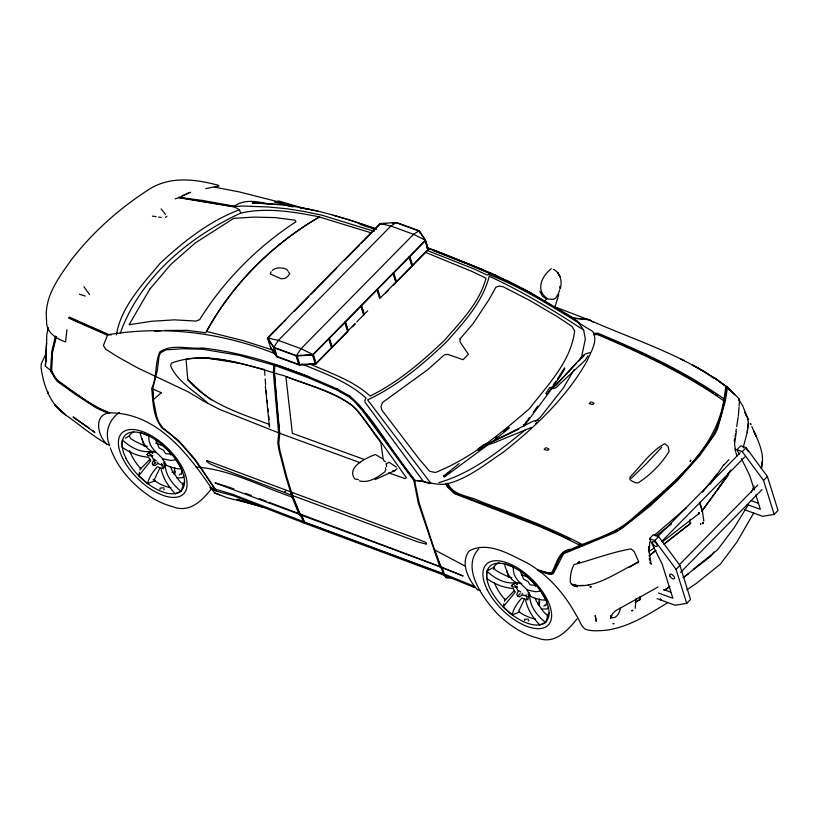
<?xml version="1.0" encoding="UTF-8"?>
<svg xmlns="http://www.w3.org/2000/svg" width="819" height="819" viewBox="0 0 819 819"><rect width="100%" height="100%" fill="white"/><g stroke="black" fill="none" stroke-linecap="round" stroke-linejoin="round"><path stroke-width="1.23" d="M459.111 463.615L444 475.696L444 476.545L450.01 471.99M259.5 505.763L263.083 506.777L227.447 497.839L214.65 492.997C190.09 456.265 157.872 412.223 108.937 412.878L97.553 407.913L87.817 402.016L60.555 383.077L55.088 378.204L51.331 370.864L51.474 359.408L52.16 352.18L55.938 336.507M46.56 343.325L46.744 335.002L48.219 327.661M640.151 596.621L639.854 599.488L635.329 602.108M51.331 370.864L45.393 366.236L46.601 342.813L45.608 357.145M122.338 440.008L122.154 447.184C129.74 452.805 139.107 456.592 148.567 457.217L150.706 460.923L138.667 475.747L147.686 483.65L155.211 480.712L154.361 479.524L159.859 468.007M161.497 463.585L162.336 465.161L162.203 468.161L163.268 468.703L164.957 461.64M486.691 578.224L486.875 571.252M526.033 594.819L526.863 596.396L526.73 599.406L527.805 599.938L529.484 592.874M739.137 406.122L739.373 400.921L738.462 398.955M635.892 598.781L635.206 608.322M611.056 617.127L611.148 615.253M45.393 366.236L46.314 352.252M738.38 415.612L739.045 407.309M159.971 489.352L160.084 488.114L163.892 487.786M524.508 620.587L524.621 619.348L528.419 619.021M610.841 618.089L611.076 615.581M65.633 341.216L66.953 329.699M147.686 483.65C148.782 477.272 153.102 471.519 157.35 466.748L160.933 468.058C162.746 477.794 168.438 486.783 175.327 493.785M337.264 389.086C294.482 369.543 249.519 353.347 202.549 347.983C188.882 349.447 171.683 343.386 159.746 352.047C154.771 363.441 157.197 376.76 151.771 388.257C152.918 401.822 153.051 417.25 162.213 428.183C185.278 443.744 200.778 467.414 215.52 490.458L216.482 490.827L194.738 458.886L178.972 441.011L162.848 427.856L158.978 422.522L156.644 416.339L153.511 400.348L152.713 388.677L157.33 370.301L159.081 356.019L160.647 352.805L165.991 349.856L182.862 348.73L202.651 349.263L238.943 355.292L274.273 365.254L308.456 377.774L336.763 390.008L348.812 396.816L353.634 400.737L362.407 410.585L413.861 480.548L418.243 502.927L439.834 566.82L441.39 568.171L443.591 574.651L445.935 577.559L449.375 577.497M743.13 447.87L747.174 432.575L748.443 422.235L747.419 419.052M116.411 334.869C121.069 306.562 142.567 284.48 160.207 263.247C183.569 241.472 209.306 221.099 239.486 209.756L240.643 213.135C188.585 237.172 139.803 278.091 120.26 333.272M747.174 432.575L748.443 422.235M349.375 395.802C376.156 419.809 391.973 453.716 415.264 480.845L414.998 482.811L419.256 503.306L434.787 550.481L440.806 567.178L442.373 568.529M761.66 467.762L762.192 461.24M735.902 431.47L736.281 429.023M736.67 426.586L738.195 416.83M560.411 288.083C562.356 280.999 560.298 272.707 553.306 269.277M736.301 431.879L734.541 444.195L735.646 450.696M734.223 441.216L734.643 438.779M735.073 436.343L735.503 433.906M724.027 399.007L726.003 386.097L727.037 387.121M174.897 467.782L174.304 470.853L174.785 472.041M539.424 599.017L538.83 602.088L539.322 603.275M138.923 474.611L139.445 472.338M139.957 470.065L140.479 467.803L141.318 468.089L149.928 459.305M535.391 598.208L536.24 600.992L542.27 610.042L545.393 613.83L548.31 614.915L545.628 622.532L539.864 625.02C532.964 618.017 527.282 609.029 525.46 599.293L521.877 597.983C517.639 602.764 513.308 608.507 512.223 614.885L503.204 606.981L503.972 603.572M504.494 601.3L505.006 599.037L505.855 599.334L514.455 590.54M649.723 541.881L649.191 552.078L650.808 562.325L649.129 558.671M493.396 569.307L493.97 566.861A36.374 17.885 44.5 0 1 499.16 562.848M45.639 362.008L46.233 359.705M610.79 618.355L612.438 613.789L615.55 610.8L658.066 586.977M723.832 400.092C715.54 451.464 670.034 485.165 633.537 517.454C616.154 533.978 592.362 539.475 571.13 549.211C558.681 549.887 556.838 563.615 551.893 572.317L548.29 572.89L537.54 569.789L539.782 571.529L549.825 574.406L553.265 573.75L563.544 553.767L615.693 532.289L622.768 527.733L650.419 505.763L677.671 480.292L699.672 455.692L715.048 433.916L717.577 428.716L725.347 401.115L727.528 387.059L729.094 389.793M55.446 336.097L51.72 351.883L50.87 370.69L51.638 371.765L52.467 352.518L56.347 336.609M727.927 473.986L727.2 476.371L701.648 511.404M554.739 307.565L558.742 294.605M761.046 468.386C765.929 453.982 757.268 439.424 751.801 426.443M559.592 290.049L558.486 293.53L555.558 298.27L553.316 299.334L548.28 299.078C534.674 291.195 541.738 275.911 551.31 268.724M174.068 474.355L175.184 470.894M538.605 605.589L539.711 602.129M175.481 493.724L181.091 491.298L183.784 483.671L180.866 482.596L177.743 478.808L171.714 469.758L170.854 466.973M271.069 271.754L270.27 273.925L281.255 278.829L285.022 278.409L288.001 276.187L289.742 273.618L288.257 271.703M638.615 561.568L638.226 562.489C618.406 570.73 593.683 591.216 571.488 584.254L570.28 582.074C570.167 576.187 571.078 569.584 574.129 564.578C593.028 559.479 611.803 552.18 631.009 548.904L634.213 551.596L638.615 561.568L629.32 567.362M751.187 492.28L754.104 486.107M156.275 460.862L154.893 459.715L153.829 460.002L152.221 463.063L153.102 464.977L155.057 465.55L157.842 463.513L162.336 465.161M520.812 592.106L519.43 590.949L518.366 591.236L516.758 594.297L517.639 596.212L519.584 596.785L522.368 594.748L526.863 596.396M753.746 512.94L736.731 542.311L720.28 564.24L696.283 583.435L686.865 589.864M46.468 352.559L41.237 363.943L41.063 367.629C43.591 385.524 49.887 403.941 65.274 414.711C80.067 424.969 93.775 437.141 109.654 445.556M738.257 397.901L726.637 386.66L734.797 394.594L727.61 387.612L714.291 377.938L726.637 386.66C723.546 406.009 720.392 426.853 708.107 442.864C683.804 476.412 652.753 504.422 619.584 528.992M182.33 470.434L181.265 474.324L180.078 473.976L179.279 475.04M183.978 475.634L182.77 477.723L176.843 477.856M546.867 601.668L545.792 605.558L544.615 605.21L543.816 606.285M548.505 606.879L547.307 608.957L541.369 609.09M574.16 369.461L563.544 387.756L540.182 417.465L535.309 421.509M579.78 359.766L581.654 356.541L585.35 339.015L583.64 330.057L577.303 320.976L530.415 293.018L506.255 280.579L476.085 267.178L427.62 248.075M587.837 355.866L585.278 360.165L555.599 387.991L550.614 388.933L546.99 394.41L545.864 393.489L549.672 387.643L554.453 386.742M154.351 459.203L153.399 460.78L155.866 462.95M524.385 599.242L518.898 610.759L519.737 611.947L513.298 614.465M748.105 505.026L734.141 527.815L717.536 549.795L693.324 569.307M544.348 302.016L546.427 298.853M290.571 493.877L291.666 492.229L416.922 538.882L426.075 542.526L426.453 544.195L417.997 541.983L292.629 495.587L290.571 493.877L291.666 492.229L292.629 495.587M717.874 489.127L730.671 470.137M723.986 464.424L710.421 484.111M648.453 546.519L649.283 552.405M529.524 417.373L523.566 425.645L523.802 424.59L524.426 425.092L524.027 426.044L548.208 393.601L560.032 376.607L564.731 368.959L564.567 367.854L557.401 379.146M553.132 385.073L555.978 381.122M701.514 511.578L728.797 474.303M533.261 412.192L537.735 406.122M713.953 552.037L710.902 556.142L683.302 577.487M163.268 468.703L165.366 465.919M716.912 474.017L702.63 492.147M698.525 513.923C698.177 511.148 700.521 513.789 698.525 513.923L662.51 541.738M724.027 464.926L728.89 459.654M152.641 455.825L147.952 455.681L147.031 454.473L148.014 453.368L153.122 451.269M517.178 587.059L512.489 586.916L511.568 585.708L512.551 584.602L517.649 582.504M163.708 489.803L164.414 489.015M528.235 621.037L528.941 620.259M554.514 386.517L583.353 355.446L585.462 353.89L590.233 352.467M478.695 548.986C460.401 568.396 484.316 600.235 498.433 614.803C509.551 625.327 522.645 634.264 537.653 638.032C554.524 644.819 567.372 630.917 576.965 618.929M661.701 447.297L646.14 463.923L631.173 478.419M556.173 384.92L575.972 363.882M578.552 361.138L583.988 355.528M153.102 464.977L155.62 462.346M517.639 596.212L520.147 593.58M119.318 412.51C108.784 419.809 104.443 432.76 109.388 444.84M393.57 285.032L428.388 249.631L425.43 240.162L419.215 230.794L396.55 222.481L380.077 223.546L267.578 337.919L270.536 347.389L276.75 356.756L299.416 365.069L315.888 364.015L348.034 331.337L345.065 321.867M282.596 323.198L268.028 338.012L269.717 343.407M284.101 321.672L285.811 319.932M294.39 311.22L299.529 305.989M300.174 305.333L308.743 296.621M311.312 294.001L315.602 289.65M316.247 288.994L331.675 273.311M332.319 272.655L336.599 268.294M344.318 260.452L347.747 256.971M348.392 256.316L359.531 244.983M361.251 243.243L363.82 240.632M364.465 239.977L379.893 224.293M355.077 323.618L348.218 330.589L345.516 321.959L360.944 306.275L363.646 314.895L356.787 321.867M367.721 310.759L364.291 314.25L361.588 305.62L377.016 289.936L379.719 298.556M352.498 326.791L355.17 324.068M385.534 293.212L388.216 290.479M211.578 488.574C202.344 500.501 189.465 513.339 173.126 506.797C165.602 504.873 158.528 501.648 151.863 497.706C133.528 485.739 117.649 468.734 110.278 447.85M546.007 447.553L544.123 449.467L547.747 450.368L549.006 449.088L547 448.065M591.083 401.74L589.199 403.644L592.823 404.545L594.082 403.265L592.076 402.242M658.486 593.017L672.88 598.29L662.223 564.291L649.487 538.595L653.357 534.674L658.64 536.609L679.924 565.438L690.571 599.436L686.711 603.368L675.051 605.231L657.063 598.638M739.178 454.135L736.967 449.672L740.837 445.741L746.119 447.676L767.393 476.504L778.05 510.503L774.18 514.434L762.53 516.308L744.532 509.715M657.882 536.465L740.274 452.712M649.487 538.595L654.78 540.54L658.64 536.609M736.967 449.672L742.249 451.607L746.119 447.676M661.568 541.574L744.85 456.91M679.811 564.291L757.729 485.083M686.711 603.368L676.054 569.359L679.924 565.438M774.18 514.434L763.533 480.436L767.393 476.504M680.579 572.379L762.069 489.537M654.33 535.329L686.291 507.831M375.01 479.555L394.871 470.638L397.082 468.663M165.458 217.485L166.892 216.226M503.204 606.981L515.233 592.157L513.093 588.451C503.644 587.827 494.277 584.049 486.691 578.419M525.573 429.606C499.395 451.054 471.764 473.177 438.789 482.667M182.115 484.735L183.865 483.333A36.374 17.885 44.5 0 0 184.705 481.572M546.652 615.97L548.402 614.567A36.374 17.885 44.5 0 0 549.232 612.807M147.031 454.473L149.795 452.272M511.568 585.708L514.332 583.507M671.57 523.955L655.732 535.954M495.434 438.421L497.338 436.906M504.002 431.613L508.763 427.825L508.742 427.139L509.019 428.153L495.925 438.974L444.369 477.016L444 475.696M648.965 555.927L655.968 550.45M663.963 544.195L690.96 523.085M649.467 555.395L655.384 550.788M664.26 543.867L689.895 523.884L689.977 519.686M483.947 444.502L477.6 449.273L478.491 450.399L484.541 445.976L493.806 442.905L531.357 427.446M649.477 551.341L654.494 547.645M535.524 423.689L537.254 422.42M272.338 270.403C276.187 266.881 281.941 267.608 286.507 269.175L287.745 270.659M664.936 589.967L670.034 586.506M664.117 590.509L669.399 586.926M683.128 577.61L688.41 574.027M386.414 463.892L388.994 462.203L396.365 467.096M668.048 602.456C648.607 614.311 628.542 627.436 605.456 630.323C598.699 630.753 591.779 631.49 585.247 629.217C580.528 625.818 579.32 619.318 575.962 614.731C564.311 593.54 547.952 574.58 526.658 562.694C509.674 554.422 488.083 540.868 469.297 550.859C459.746 562.868 468.581 580.374 477.682 589.915L480.129 590.325M396.55 222.481L390.888 226.013L278.378 340.397L273.781 347.287L276.75 356.756M617.618 530.313L581.94 545.73L563.4 552.733L559.428 558.589L552.671 572.972L551.382 573.853L539.086 570.792M125.338 438.165L129.341 435.954L130.743 438.667L134.797 441.165L144.431 445.853L147.359 446.375M492.874 567.741L486.875 571.048C494.031 578.091 504.545 584.029 514.834 582.77L515.489 582.043C508.875 578.746 506.255 570.27 504.309 563.533M635.319 602.241L640.366 599.508L640.335 597M300.931 208.517L301.945 207.985C327.303 212.244 351.812 220.69 376.116 228.941M493.14 441.287L533.445 421.027L538.298 420.27M179.228 197.451L202.58 200.44L234.357 206.204L233.558 206.838L178.655 197.655L175.143 198.874M518.857 429.156L492.987 441.451L485.083 444.123M182.176 195.854L188.943 192.782M181.019 196.601L190.643 192.23M178.655 197.655L179.945 197.092M588.206 585.135L589.096 584.807M240.643 213.135C266.4 207.135 294.011 211.886 319.666 216.933C272.143 244.164 231.746 284.48 205.712 332.77L187.101 330.344L164.844 330.456M337.09 388.841L349.416 395.956L359.48 405.364L414.854 480.405C425.655 481.091 436.097 485.79 447.031 483.865C468.263 478.562 485.565 463.984 503.45 452.108C535.841 426.371 566.707 397.205 587.131 360.81C590.683 351.873 598.617 341.001 592.628 331.367C558.957 311.189 525.286 288.411 488.564 274.467L487.09 275.071L474.15 268.97L427.805 250.706M205.743 188.605L218.151 186.169M108.937 412.878C92.854 415.52 98.188 436.578 107.084 444.441M577.508 563.032L579.197 562.714M300.286 208.395L302.754 208.016L278.829 201.024L274.549 202.088L292.926 206.951M591.594 321.376L588.871 319.441L573.607 318.151L589.967 319.881L593.642 322.522M392.731 470.843L394.871 470.638M154.73 331.316L161.046 330.784M594.164 334.285L597.675 334.029C637.469 350.43 676.965 369.246 713.267 392.639M380.784 223.925L385.892 223.597M392.281 223.188L396.109 222.942M521.744 583.63L517.055 582.657M578.808 585.585L583.507 585.38M264.926 375.399L264.486 369.502C238.933 363.411 212.561 355.047 186.026 359.213L187.786 379.647C208.763 404.238 240.489 413.308 269.553 424.539L269.42 426.975L265.376 386.077M451.525 577.835L446.939 577.927L444.574 575.02L442.178 567.393L268.816 502.262M172.44 454.289L165.581 453.613L163.431 450.194L159.081 447.911L155.723 439.639M536.977 585.524L530.108 584.848L527.968 581.429L523.617 579.146L520.26 570.874M111.415 334.817L107.658 334.776L68.837 317.639M309.951 209.398C290.96 205.313 271.57 203.552 252.18 203.01L261.322 203.358L253.01 202.856L259.326 203.511M260.432 203.296L277.702 204.596M196.14 467.045C230.405 469.338 261.179 486.793 293.222 497.42L300.409 514.813L441.001 567.096L462.97 575.921L441.001 567.096L434.623 549.907L465.335 566.185M303.235 208.364L318.192 211.159M576.402 585.513L572.379 584.316M414.854 480.405L423.423 481.47L429.361 483.619M178.788 197.399L233.784 206.552L242.547 206.04L267.997 206.961L287.008 208.773L303.654 211.415L321.754 215.151L374.222 231.316M152.447 216.124L156.142 216.687M158.61 217.055L161.077 217.434M205.149 357.842L238.564 363.012M511.885 577.61L508.968 577.088L499.324 572.409L495.27 569.901L493.867 567.198M214.527 187.131L239.578 191.984L284.633 203.44M358.415 479.647L354.811 478.931C345.874 467.168 366.697 457.667 375.44 454.525L381.992 458.435M413.861 480.548L415.264 480.845M271.673 204.412C259.05 202.16 245.137 197.983 233.784 206.552L239.486 209.756M380.077 223.546L390.888 226.013L413.564 234.326L425.43 240.162L312.919 354.545L296.458 355.6L273.781 347.287L267.578 337.919L278.378 340.397L301.054 348.699L312.919 354.545L315.888 364.015M359.377 480.886C368.683 483.384 377.61 477.282 384.705 471.959L385.821 469.615L385.411 467.71M257.115 505.088L236.804 499.355L262.049 507.115M333.108 215.264L349.273 219.84L376.505 229.044M573.832 585.677L577.436 586.701L573.771 585.82L571.488 584.254M286.998 204.146L290.54 205.19M226.914 486.486L215.08 482.913L301.648 515.131L304.637 522.45L444.42 574.477M152.518 451.423L155.395 452.477M273.239 350.215L243.438 340.694L206.603 331.46C232.75 283.937 272.532 244.349 319.226 216.953L371.376 232.913M276.105 354.084C221.867 332.575 165.131 325.266 107.658 334.776L103.419 345.526L105.671 349.17L117.393 356.674L137.807 368.007L188.319 391.912L203.388 400.972L219.41 409.336L279.607 433.251L360.135 462.684M79.433 294.185L85.207 296.079M359.94 224.324L369.123 227.375M370.27 227.764L373.843 228.992M388.708 472.911L405.159 478.624L406.337 477.682C390.11 454.74 374.007 431.633 356.654 409.531C336.865 391.021 308.415 385.944 284.101 375.726C248.096 365.878 208.2 349.396 171.376 363.145L170.608 365.632C177.078 381.695 195.557 391.574 207.985 403.368M364.199 459.449L292.342 433.292L285.872 376.474C308.149 384.889 331.767 391.533 351.699 404.955C363.237 415.929 370.925 430.2 380.886 442.506L383.22 459.469M397.154 223.075L418.878 231.04M751.023 500.593L758.22 503.235M747.163 504.524L760.349 509.367L755.783 494.789M308.998 376.853L274.631 364.281L274.324 372.604L277.088 408.886M663.554 589.526L670.751 592.168M505.64 564.025L513.206 566.799M140.029 432.391C141.267 438.441 144.431 447.635 150.962 450.808L150.307 451.535C140.018 452.794 129.494 446.846 122.348 439.813M141.103 432.78L148.925 435.647C147.574 446.58 156.624 452.057 162.623 458.732L171.273 460.544L176.208 459.561L181.664 469L176.013 468.56L170.618 467.086L166.38 465.315L165.254 463.339C164.619 474.385 172.748 484.715 181.091 491.298M521.355 574.743L527.252 576.914L534.06 583.302L535.493 586.384M155.641 443.079L162.725 445.679L169.523 452.068L170.956 455.149M214.65 492.997L219.656 494.83M228.091 486.834L233.886 488.974M245.454 493.263L251.238 495.403M304.187 521.918L444.011 573.965L473.832 586.117L474.508 587.551L444.512 575.307L304.77 523.3L233.22 495.69L216.523 491.205L210.729 488.984L209.981 487.53L232.494 494.246L304.187 521.918L304.77 523.3M427.057 247.42L482.708 269.523M443.581 574.641L444.574 575.02M427.119 248.249L430.62 249.59M432.944 250.471L465.55 263.278M554.678 306.767L589.117 320.014M309.541 363.831C330.313 373.106 353.009 380.415 370.127 396.017C398.126 382.36 421.836 361.773 444.307 340.52C460.595 321.672 479.484 302.989 486.015 278.204L472.522 271.683L425.604 252.395M301.873 363.943C324.109 373.331 347.973 381.562 366.073 398.106L364.864 400.215L365.131 402.324L423.423 481.47M433.507 249.795L490.1 272.707M259.428 498.587L266.472 501.341M592.567 321.457C631.869 338.728 673.484 351.986 709.756 375.317M466.646 263.728L490.274 273.689M489.967 272.625L495.618 275.164M680.906 359.05L684.141 360.534M495.515 275.082L530.62 292.762L574.713 318.745M69.318 317.127L108.19 334.285L107.453 335.217L68.909 318.212M495.362 276.013L499.641 278.102M569.86 539.578L541.369 526.504L512.97 514.987L455.057 493.222L447.87 486.322L447.031 483.865M578.644 544.051L581.94 545.73M506.562 280.272L530.825 292.803M65.602 341.973C55.887 338.575 45.741 332.135 46.611 320.434C43.765 296.99 58.743 277.733 71.407 259.705C92.711 232.268 118.786 208.937 147.942 190.1L148.208 189.936C169.359 175.757 195.096 179.085 218.192 185.237L218.949 186.067M515.694 582.698L517.434 583.773M514.731 585.524L517.352 587.141M151.157 451.464L152.907 452.538M149.334 453.746L152.815 455.907M546.969 299.181L542.618 296.447L539.772 291.267M583.64 330.057C553.327 310.186 522.184 291.4 489.219 276.238C482.606 302.385 463.718 322.573 446.212 342.168C422.614 364.639 397.379 386.046 367.608 399.867L430.958 483.466M89.281 428.132L73.045 416.963L94.891 432.534L92.608 430.364M711.742 376.689L713.718 378.061L703.664 371.12L691.82 364.527L715.489 378.46L727.61 387.612L726.637 386.66M715.325 394.113L717.372 395.587M383.374 460.155L385.585 461.814M518.652 611.465L520.608 612.96A36.374 17.885 44.5 0 0 535.616 618.99M153.143 479.494L156.081 481.715A36.374 17.885 44.5 0 0 171.079 487.755M545.628 622.532C537.284 615.949 529.156 605.62 529.78 594.574L530.917 596.549L535.145 598.32L540.55 599.795L546.201 600.245L541.461 592.045M211.363 399.928L202.907 393.355L187.786 379.647M527.846 594.031L529.422 595.29M163.309 462.796L164.895 464.056M573.863 318.755L579.187 323.116M660.708 599.017L660.984 600.132L660.114 598.955M515.765 583.323L517.239 584.746M151.228 452.088L152.703 453.511M505.569 599.999L503.787 598.218A36.374 17.885 44.5 0 1 494.41 582.872M141.042 468.765L139.261 466.984A36.374 17.885 44.5 0 1 129.453 450.491M161.128 208.886L165.469 214.383M83.876 286.691L89.588 294.615M742.249 451.607L763.533 480.436M654.78 540.54L676.054 569.359M419.563 231.542L425.337 240.264L428.05 248.894M427.016 247.553L428.388 249.631M267.915 338.667L273.7 347.389L276.402 356.009L270.628 347.287M746.795 416.492L748.679 419.379M739.229 400.122L742.72 405.866L747.563 417.803M528.695 592.854L526.975 589.895M164.158 461.619L162.438 458.66M703.306 520.536L703.808 520.976L702.252 509.623L699.938 504.289M540.888 591.052L535.8 591.779L527.149 589.967C521.15 583.302 512.1 577.815 513.452 566.881M515.673 586.599L518.366 591.236M151.146 455.364L153.829 460.002M741.4 458.609L749.702 475.368L754.268 489.936M744.676 412.244L745.945 415.622M444.011 573.965L444.512 575.307M419.963 233.159L419.215 230.794L413.564 234.326L301.054 348.699L296.458 355.6L299.416 365.069M409.357 256.511L412.315 265.97M393.284 272.85L396.242 282.309M377.211 289.189L379.801 297.471M361.138 305.528L364.107 314.998M328.992 338.206L331.961 347.676M734.95 449.181L735.708 451.853M736.005 452.917L736.895 456.111M699.948 502.16L702.047 510.964M386.189 463.574L386.691 466.769M277.211 410.104L279.607 433.251M267.977 408.845L268.212 411.261M268.704 416.093L269.062 419.707M266.216 390.837L266.564 394.43M267.137 400.43L267.373 402.825M559.746 286.415L559.961 288.892M522.266 593.437L522.368 594.748M157.729 462.203L157.842 463.513M265.192 378.941L265.632 384.848M746.426 449.426A3.112 1.525 44.5 0 1 747.051 449.928M747.614 450.511A3.112 1.525 44.5 0 1 748.402 451.771M175.194 473.116A28.747 14.138 44.5 0 1 172.051 472.235M144.339 446.212A28.747 14.138 44.5 0 1 142.178 438.329M129.433 435.626A36.374 17.885 44.5 0 1 133.681 431.961M539.721 604.35A28.747 14.138 44.5 0 1 537.663 603.818M508.875 577.446A28.747 14.138 44.5 0 1 506.828 570.679M620.392 607.718A8.374 4.945 -69.9 0 1 619.645 611.291L617.966 614.567A8.374 4.945 -69.9 0 1 611.189 617.076M460.053 338.861L460.022 341.933L468.386 354.299L463.063 359.715L447.788 354.361L444.246 354.924L428.091 369.4L382.453 402.538L380.958 406.613L381.941 410.206L418.519 458.231L429.617 471.273L435.391 472.502C471.007 458.312 500.798 433.415 529.504 408.599C547.573 385.032 570.925 361.722 574.651 330.927L572.041 326.484L557.606 316.84L529.156 300.133L503.306 286.824L499.529 286.077L495.986 287.111L488.923 299.703L473.116 323.628L460.053 338.861M273.741 364.547L273.423 372.87L278.675 433.466L277.784 442.731L278.941 450.112L285.811 476.648L292.332 497.655L299.14 514.567L300.849 515.99L303.747 522.686L304.709 523.054L301.822 516.359L300.112 514.936L293.294 498.013L286.783 477.006L279.903 450.481L278.798 443.12L279.719 433.865L274.406 373.177L274.713 364.864L273.741 364.547M632.012 610.493L631.992 611.087L632.985 610.319L632.012 610.493M700.675 523.474L700.603 524.232L700.675 523.474M593.949 333.446L593.867 334.746L597.399 334.521C641.246 353.153 685.257 373.495 724.313 401.197L725.102 399.621C685.912 371.908 641.727 351.382 597.624 333.149L593.949 333.446M613.779 623.576L613.103 623.73L613.779 623.576M703.214 522.942L702.446 523.73L702.886 522.297L703.214 522.942M630.241 476.934L629.78 479.187L631.193 480.671L635.104 482.616L638.032 482.944C650.214 475.133 661.66 463.759 669.103 451.351L668.079 446.324L664.67 443.724C650.921 451.289 641.062 465.601 630.241 476.934M595.218 615.663L596.334 621.386L595.218 615.663M206.828 460.534L206.583 461.22L209.664 463.646L216.165 466.564L291.38 495.106L290.407 491.758L206.828 460.534M690.775 460.298L690.243 461.343L690.775 460.298M702.292 510.063L702.037 510.626L702.292 510.063M149.775 289.179L129.085 324.744L151.413 321.294L174.457 319.84L195.833 321.068L199.59 319.707C224.14 280.395 257.146 247.072 295.935 221.765L295.075 220.188L275.03 217.598L253.9 217.107L233.763 218.325L195.198 242.987L170.475 264.813L149.775 289.179M699.037 512.786L698.597 513.329L699.17 513.544L699.037 512.786M328.798 338.953L313.37 354.637L316.073 363.267L331.5 347.573L328.798 338.953M344.871 322.614L329.443 338.298L332.145 346.928L347.573 331.234L344.871 322.614M393.089 273.597L377.661 289.281L380.364 297.911L395.792 282.217L393.089 273.597M409.162 257.248L393.734 272.942L396.437 281.572L411.865 265.878L409.162 257.248M425.235 240.909L409.807 256.603L412.51 265.223L427.938 249.539L425.235 240.909M161.312 392.721L153.235 399.744L152.488 388.841L161.312 392.721M51.157 370.147L50.379 370.812L57.013 381.152L74.509 393.765L96.826 408.251L108.006 413.175L109.654 412.817C89.957 405.374 73.608 391.646 56.572 379.658L51.157 370.147M285.544 491.359L285.012 491.758L285.544 491.359M582.995 544.86L581.162 545.956L562.448 536.578L540.591 526.904L454.33 493.611L446.857 486.425L446.048 483.804L447.87 483.169C452.968 496.068 470.014 495.771 480.61 501.504C515.274 514.598 550.112 527.651 582.995 544.86M579.32 561.906L578.224 562.233L579.975 562.458L579.32 561.906M590.837 586.455L589.997 586.547L590.417 587.233L591.164 587.151L590.837 586.455M312.479 355.006L297.154 355.989L299.856 364.609L315.182 363.626L312.479 355.006M296.109 355.845L274.385 347.88L277.088 356.511L298.812 364.475L296.109 355.845M651.228 563.974L650.071 562.848L651.228 563.974M750.88 424.334L750.358 423.525L750.88 424.334M65.274 414.711L54.883 405.067L65.274 414.711M739.27 399.262L738.943 398.853L739.444 400.337L739.27 399.262M557.923 273.055L557.514 272.502L560.278 276.976L557.923 273.055M756.306 436.435L753.941 431.398L756.306 436.435M47.809 393.519L47.553 391.39L47.809 393.519M652.538 543.417A3.112 1.525 44.5 0 0 656.777 546.375A3.112 1.525 44.5 0 0 655.087 542.28A3.112 1.525 44.5 0 0 652.538 543.417M670.044 576.279A3.112 1.525 44.5 0 0 674.313 578.757A3.112 1.525 44.5 0 0 672.061 574.549A3.112 1.525 44.5 0 0 670.044 576.279M122.655 458.282A43.356 21.325 44.5 0 0 182.115 495.137A43.356 21.325 44.5 0 0 153.409 436.947A43.356 21.325 44.5 0 0 122.655 458.282M125.942 458.2A39.414 19.38 44.5 0 0 179.996 491.707A39.414 19.38 44.5 0 0 153.9 438.81A39.414 19.38 44.5 0 0 125.942 458.2M487.192 589.516A43.356 21.325 44.5 0 0 546.652 626.381A43.356 21.325 44.5 0 0 517.946 568.181A43.356 21.325 44.5 0 0 487.192 589.516M490.479 589.434A39.414 19.38 44.5 0 0 544.533 622.942A39.414 19.38 44.5 0 0 518.437 570.044A39.414 19.38 44.5 0 0 490.479 589.434"/></g></svg>
